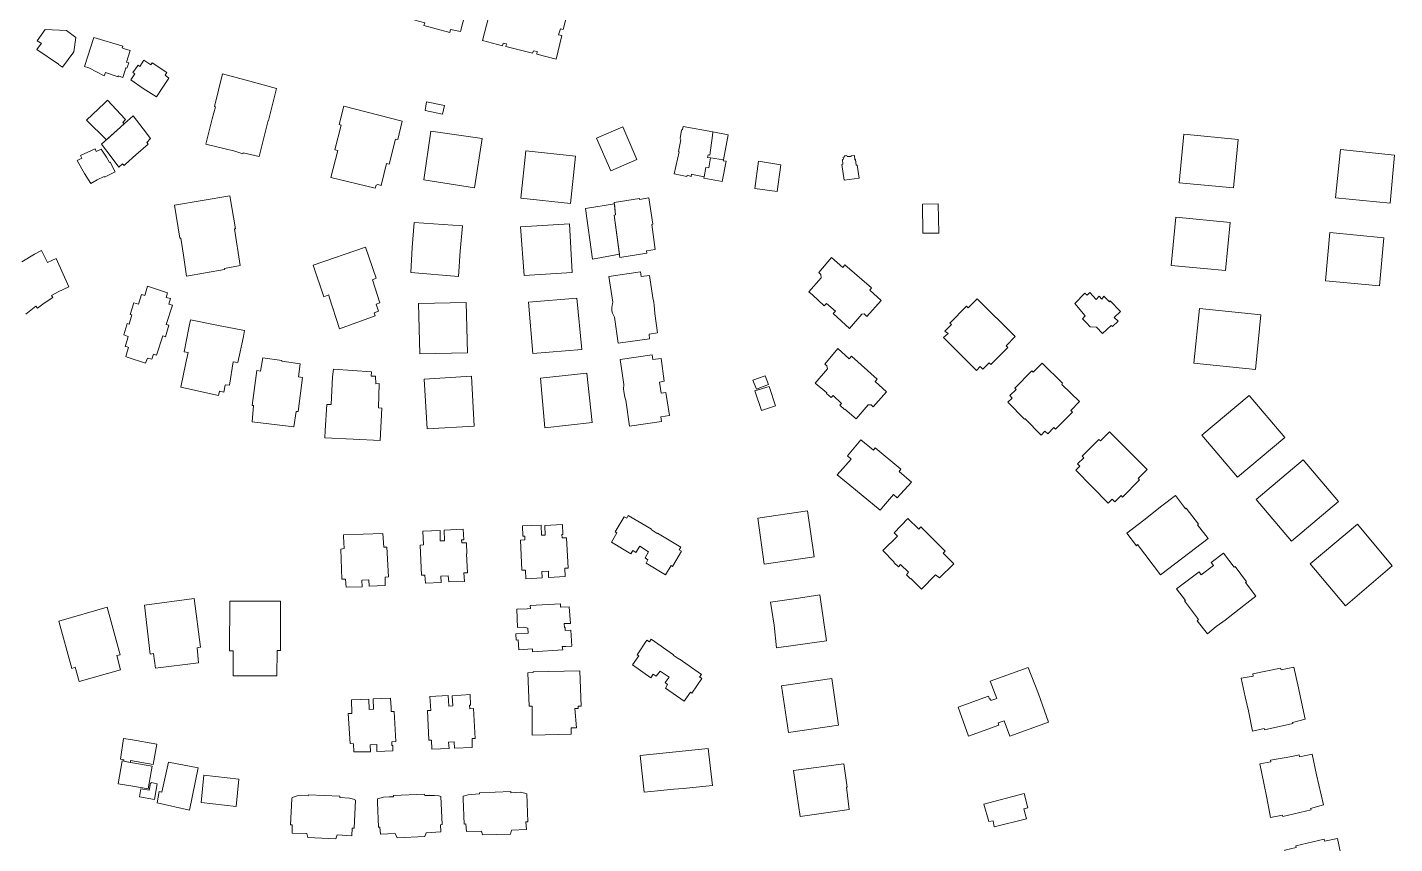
# Model space of a CAD drawing. Header units: metres. Extents: x 560562 to 562005, y 4539029 to 4540676.
# Drawn here: x 560971 to 561482, y 4539460 to 4539765 of the extents above; entities that cross this region are included whole.
import ezdxf

# ---------------------------------------------------------------- set-up
doc = ezdxf.new("R2010")
doc.units = ezdxf.units.M
doc.layers.add('B_MESKEN', color=2, linetype='Continuous', lineweight=0)

msp = doc.modelspace()

# ---------------------------------------------------------------- linework, layer by layer
at = {"layer": 'B_MESKEN', "lineweight": 13}
for points in [[(561119.4303, 4539783.106, 276.1103), (561123.2756, 4539782.2455, 276.1103), (561123.5327, 4539783.5108, 276.1103), (561133.1693, 4539780.9114, 276.1103), (561132.9095, 4539779.8169, 276.1103), (561136.5251, 4539778.7862, 276.1103), (561132.6815, 4539763.7307, 276.1103), (561128.9559, 4539764.5296, 276.1103), (561128.6888, 4539763.3833, 276.1103), (561119.0565, 4539765.9658, 276.1103), (561119.3892, 4539767.0406, 276.1103), (561115.6449, 4539768.0503, 276.1103), (561117.3062, 4539774.3125, 276.1103), (561119.8633, 4539773.6251, 276.1103), (561120.4745, 4539776.0563, 276.1103), (561117.8517, 4539776.8727, 276.1103), (561119.4303, 4539783.106, 276.1103)], [(560975.6474, 4539759.5413, 228.8875), (560974.4551, 4539760.2486, 228.8875), (560977.3806, 4539764.5293, 228.8875), (560985.3504, 4539764.1175, 228.8875), (560988.9011, 4539761.5493, 228.8875), (560988.0563, 4539756.202, 228.8875), (560983.8556, 4539750.3804, 228.8875), (560982.3635, 4539751.4145, 228.8875), (560982.433, 4539751.608, 228.8875), (560974.2798, 4539757.0186, 228.8875), (560975.9851, 4539759.3634, 228.8875), (560975.6474, 4539759.5413, 228.8875)], [(561008.6535, 4539752.114, 239.9854), (561007.9664, 4539750.1019, 239.9854), (561007.5996, 4539750.2171, 239.9854), (561007.1822, 4539748.9235, 239.9854), (561006.4294, 4539746.5898, 239.9854), (561004.7261, 4539747.2594, 239.9854), (561004.6435, 4539746.8014, 239.9854), (560999.9726, 4539748.4074, 239.9854), (560999.5149, 4539747.2508, 239.9854), (560993.715, 4539750.1805, 239.9854), (560992.1639, 4539750.7379, 239.9854), (560995.6473, 4539761.5726, 239.9854), (561006.376, 4539758.3189, 239.9854), (561006.1289, 4539757.6563, 239.9854), (561007.1123, 4539757.3524, 239.9854), (561009.2315, 4539756.6973, 239.9854), (561007.8621, 4539752.3609, 239.9854), (561008.6535, 4539752.114, 239.9854)], [(561014.1018, 4539742.4688, 229.7625), (561009.4294, 4539745.6542, 229.7625), (561010.9173, 4539747.9416, 229.7625), (561010.2279, 4539748.4064, 229.7625), (561012.1124, 4539751.1677, 229.7625), (561012.7668, 4539750.7411, 229.7625), (561014.2816, 4539753.0045, 229.7625), (561016.9046, 4539751.3347, 229.7625), (561017.4114, 4539752.0553, 229.7625), (561022.9189, 4539748.406, 229.7625), (561022.2124, 4539747.4083, 229.7625), (561023.6879, 4539746.3784, 229.7625), (561021.1308, 4539742.6362, 229.7625), (561019.0273, 4539739.4075, 229.7625), (561014.1018, 4539742.4688, 229.7625)], [(561063.9094, 4539742.405, 272.687), (561060.9232, 4539730.4853, 272.687), (561060.7294, 4539730.5021, 272.687), (561057.3654, 4539717.0818, 272.687), (561051.4703, 4539718.4689, 272.687), (561051.293, 4539718.0669, 272.687), (561048.2698, 4539719.0234, 272.687), (561044.2198, 4539720.0006, 272.687), (561037.4835, 4539721.6578, 272.687), (561039.8772, 4539731.0645, 272.687), (561041.0442, 4539735.6621, 272.687), (561040.7059, 4539735.7186, 272.687), (561043.7299, 4539747.9432, 272.687), (561053.9192, 4539745.2151, 272.687), (561063.9094, 4539742.405, 272.687)], [(561006.8845, 4539729.2173, 238.8661), (561000.3155, 4539723.2688, 238.8661), (560992.8663, 4539730.5727, 238.8661), (560999.6022, 4539736.9278, 238.8661), (561000.7384, 4539738.0671, 238.8661), (561007.3314, 4539730.9525, 238.8661), (561007.4148, 4539730.8626, 238.8661), (561007.3329, 4539730.7669, 238.8661), (561006.4239, 4539729.7051, 238.8661), (561006.8845, 4539729.2173, 238.8661)], [(561089.0589, 4539735.8946, 277.662), (561110.9296, 4539730.2855, 277.662), (561109.2256, 4539723.3716, 277.662), (561108.359, 4539723.5412, 277.662), (561106.0402, 4539714.2272, 277.662), (561104.9856, 4539714.4748, 277.662), (561103.0627, 4539706.2366, 277.662), (561101.7873, 4539706.54, 277.662), (561101.1882, 4539706.3028, 277.662), (561100.8088, 4539705.1736, 277.662), (561084.2343, 4539709.2537, 277.662), (561086.8217, 4539719.242, 277.662), (561085.7162, 4539719.548, 277.662), (561088.0882, 4539728.763, 277.662), (561087.3093, 4539728.9442, 277.662), (561089.0589, 4539735.8946, 277.662)], [(561120.0127, 4539737.4622, 242.7242), (561126.6631, 4539736.1601, 242.7242), (561125.9695, 4539732.8957, 242.7242), (561119.4773, 4539734.1922, 242.7242), (561120.0127, 4539737.4622, 242.7242)], [(561011.3299, 4539717.6768, 240.8884), (561007.4708, 4539714.1569, 240.8884), (561006.9184, 4539713.6531, 240.8884), (561006.3528, 4539714.2679, 240.8884), (561004.9636, 4539713.0352, 240.8884), (561002.1101, 4539716.9591, 240.8884), (560998.5213, 4539721.6453, 240.8884), (561005.6109, 4539728.0604, 240.8884), (561007.3423, 4539729.6332, 240.8884), (561008.0135, 4539730.2429, 240.8884), (561010.3597, 4539732.2786, 240.8884), (561013.9887, 4539727.3284, 240.8884), (561016.8226, 4539723.7596, 240.8884), (561015.3851, 4539722.2981, 240.8884), (561015.8965, 4539721.6229, 240.8884), (561011.3299, 4539717.6768, 240.8884)], [(561121.6486, 4539726.5736, 282.6488), (561140.7483, 4539723.7097, 282.6488), (561137.9253, 4539705.3599, 282.6488), (561118.9661, 4539708.374, 282.6488), (561121.6486, 4539726.5736, 282.6488)], [(561193.4475, 4539728.0782, 257.0935), (561198.6436, 4539715.9114, 257.0935), (561188.8908, 4539711.734, 257.0935), (561183.6065, 4539723.8467, 257.0935), (561193.4475, 4539728.0782, 257.0935)], [(561215.9132, 4539728.202, 259.8111), (561227.0343, 4539726.2602, 259.8111), (561226.9189, 4539724.9512, 259.8111), (561225.9068, 4539717.6021, 259.8111), (561225.2711, 4539717.7023, 259.8111), (561225.1091, 4539716.6795, 259.8111), (561226.2203, 4539716.4912, 259.8111), (561225.5461, 4539712.8061, 259.8111), (561224.5128, 4539712.971, 259.8111), (561223.8006, 4539709.4649, 259.8111), (561219.4056, 4539710.3704, 259.8111), (561219.0518, 4539710.4425, 259.8111), (561218.9506, 4539709.6245, 259.8111), (561217.4796, 4539710.0109, 259.8111), (561217.3779, 4539709.5781, 259.8111), (561212.645, 4539710.5723, 259.8111), (561214.442, 4539718.8452, 259.8111), (561214.2085, 4539718.8881, 259.8111), (561215.0625, 4539723.2567, 259.8111), (561214.8369, 4539723.7832, 259.8111), (561215.4132, 4539726.8616, 259.8111), (561215.7434, 4539727.0903, 259.8111), (561215.9132, 4539728.202, 259.8111)], [(561226.2203, 4539716.4912, 254.3861), (561225.1091, 4539716.6795, 254.3861), (561225.2711, 4539717.7023, 254.3861), (561225.9068, 4539717.6021, 254.3861), (561226.9189, 4539724.9512, 254.3861), (561227.0343, 4539726.2602, 254.3861), (561232.815, 4539725.174, 254.3861), (561230.9991, 4539715.7643, 254.3861), (561226.2203, 4539716.4912, 254.3861)], [(561423.4969, 4539723.3556, 258.6023), (561421.8226, 4539705.3213, 258.6023), (561401.4958, 4539707.2407, 258.6023), (561403.1947, 4539725.4268, 258.6023), (561423.4969, 4539723.3556, 258.6023)], [(560989.321, 4539715.5902, 235.3), (560991.1386, 4539716.4649, 235.3), (560990.6306, 4539717.4612, 235.3), (560996.0348, 4539719.9032, 235.3), (560996.4638, 4539718.8953, 235.3), (560998.3128, 4539719.765, 235.3), (561000.3117, 4539716.7372, 235.3), (561001.4592, 4539714.7458, 235.3), (561001.6571, 4539714.8904, 235.3), (561003.5413, 4539711.3434, 235.3), (560999.5546, 4539709.3677, 235.3), (560999.4444, 4539709.5696, 235.3), (560996.8532, 4539708.3153, 235.3), (560994.4171, 4539706.9093, 235.3), (560992.0801, 4539710.7382, 235.3), (560989.5156, 4539715.248, 235.3), (560989.321, 4539715.5902, 235.3)], [(561157.152, 4539719.111, 283.3863), (561175.693, 4539717.2009, 283.3863), (561173.827, 4539699.4686, 283.3863), (561155.2387, 4539701.4403, 283.3863), (561157.152, 4539719.111, 283.3863)], [(561230.9991, 4539715.7643, 252.8736), (561230.9126, 4539715.4802, 252.8736), (561232.0192, 4539715.2809, 252.8736), (561230.57, 4539707.7352, 252.8736), (561223.7444, 4539708.9027, 252.8736), (561223.8006, 4539709.4649, 252.8736), (561224.5128, 4539712.971, 252.8736), (561225.5461, 4539712.8061, 252.8736), (561226.2203, 4539716.4912, 252.8736), (561230.9991, 4539715.7643, 252.8736)], [(561244.1948, 4539715.2771, 250.6486), (561252.5115, 4539713.9322, 250.6486), (561251.1765, 4539703.9154, 250.6486), (561242.8054, 4539705.0944, 250.6486), (561244.1948, 4539715.2771, 250.6486)], [(561276.1772, 4539708.1998, 243.028), (561275.3056, 4539714.0754, 243.028), (561275.729, 4539714.1387, 243.028), (561275.5085, 4539715.8918, 243.028), (561275.9754, 4539716.0114, 243.028), (561275.8319, 4539716.7784, 243.028), (561276.4246, 4539716.8943, 243.028), (561276.3381, 4539717.2841, 243.028), (561277.2408, 4539717.3744, 243.028), (561277.3256, 4539717.0132, 243.028), (561278.7921, 4539717.0956, 243.028), (561278.751, 4539717.3158, 243.028), (561280.0547, 4539717.4215, 243.028), (561280.2146, 4539715.8515, 243.028), (561280.4649, 4539715.8656, 243.028), (561280.6937, 4539713.772, 243.028), (561281.0998, 4539713.8236, 243.028), (561281.7945, 4539708.9285, 243.028), (561276.1772, 4539708.1998, 243.028)], [(561461.8293, 4539719.6184, 243.8573), (561482.0378, 4539717.4812, 243.8573), (561480.3139, 4539699.6306, 243.8573), (561459.961, 4539701.5424, 243.8573), (561461.8293, 4539719.6184, 243.8573)], [(561046.3944, 4539702.3332, 281.012), (561048.5209, 4539689.9593, 281.012), (561048.1342, 4539689.9583, 281.012), (561050.3287, 4539676.2385, 281.012), (561044.4189, 4539675.1524, 281.012), (561044.4719, 4539674.8095, 281.012), (561030.282, 4539672.3165, 281.012), (561029.1808, 4539680.1628, 281.012), (561029.0655, 4539680.1632, 281.012), (561028.0939, 4539686.5316, 281.012), (561027.7941, 4539686.5557, 281.012), (561025.744, 4539698.9, 281.012), (561046.3944, 4539702.3332, 281.012)], [(561205.4744, 4539682.3312, 260.1473), (561202.2544, 4539681.7275, 260.1473), (561202.3671, 4539680.8595, 260.1473), (561192.2806, 4539679.2945, 260.1473), (561190.2096, 4539695.0651, 260.1473), (561190.7038, 4539695.2045, 260.1473), (561190.2235, 4539699.8927, 260.1473), (561199.6563, 4539701.3264, 260.1473), (561199.6632, 4539701.0165, 260.1473), (561203.1205, 4539701.5911, 260.1473), (561204.6582, 4539691.7133, 260.1473), (561204.2139, 4539691.6465, 260.1473), (561205.4744, 4539682.3312, 260.1473)], [(561179.4394, 4539697.574, 253.9935), (561190.2762, 4539699.3784, 253.9935), (561190.7038, 4539695.2045, 253.9935), (561190.2096, 4539695.0651, 253.9935), (561192.1201, 4539680.5169, 253.9935), (561182.0369, 4539678.6574, 253.9935), (561179.4394, 4539697.574, 253.9935)], [(561305.468, 4539699.2712, 239.1573), (561311.3214, 4539699.334, 239.1573), (561311.5795, 4539688.3859, 239.1573), (561305.6325, 4539688.3251, 239.1573), (561305.468, 4539699.2712, 239.1573)], [(561132.537, 4539681.5945, 280.9738), (561131.9497, 4539672.214, 280.9738), (561114.1064, 4539673.6348, 280.9738), (561114.6874, 4539682.9798, 280.9738), (561115.3373, 4539692.388, 280.9738), (561133.4055, 4539691.1297, 280.9738), (561132.537, 4539681.5945, 280.9738)], [(561155.1626, 4539690.7035, 283.2113), (561156.57, 4539672.5968, 283.2113), (561156.57, 4539672.5968, 283.2113), (561174.4632, 4539673.6849, 283.2113), (561174.4632, 4539673.6849, 283.2113), (561173.5271, 4539691.9124, 283.2113), (561155.1626, 4539690.7035, 283.2113)], [(561398.4681, 4539676.2954, 258.6473), (561400.1828, 4539694.3665, 258.6473), (561420.5089, 4539692.3874, 258.6473), (561418.7248, 4539674.3799, 258.6473), (561398.4681, 4539676.2954, 258.6473)], [(561457.8229, 4539688.6653, 243.9548), (561477.9977, 4539686.6401, 243.9548), (561476.3137, 4539668.6778, 243.9548), (561456.2035, 4539670.6234, 243.9548), (561457.8229, 4539688.6653, 243.9548)], [(561100.4131, 4539658.6045, 284.237), (561100.8474, 4539657.4284, 284.237), (561087.4308, 4539652.6619, 284.237), (561083.6522, 4539664.6259, 284.237), (561083.4343, 4539665.2794, 284.237), (561081.6589, 4539664.5496, 284.237), (561077.5988, 4539676.3582, 284.237), (561097.2107, 4539683.1399, 284.237), (561101.1232, 4539671.5652, 284.237), (561099.8049, 4539670.9615, 284.237), (561102.5708, 4539662.3485, 284.237), (561101.2104, 4539661.897, 284.237), (561102.0874, 4539659.1893, 284.237), (561100.4131, 4539658.6045, 284.237)], [(561271.478, 4539679.3274, 277.9353), (561275.7001, 4539675.5958, 277.9353), (561276.4745, 4539676.5493, 277.9353), (561286.434, 4539667.8999, 277.9353), (561285.7629, 4539667.0694, 277.9353), (561290.0558, 4539663.1943, 277.9353), (561284.7157, 4539657.2459, 277.9353), (561283.6767, 4539658.1809, 277.9353), (561282.8097, 4539658.1116, 277.9353), (561278.194, 4539652.7722, 277.9353), (561272.0428, 4539658.3017, 277.9353), (561272.8923, 4539659.166, 277.9353), (561269.6101, 4539662.125, 277.9353), (561268.7499, 4539661.2702, 277.9353), (561264.2866, 4539665.2718, 277.9353), (561263.0208, 4539666.4999, 277.9353), (561267.5894, 4539671.7291, 277.9353), (561267.4195, 4539672.9336, 277.9353), (561266.6533, 4539673.6441, 277.9353), (561271.478, 4539679.3274, 277.9353)], [(561188.1509, 4539672.1694, 290.8988), (561199.9781, 4539673.9024, 290.8988), (561200.2487, 4539672.1213, 290.8988), (561203.3376, 4539672.5093, 290.8988), (561204.5847, 4539664.1797, 290.8988), (561204.9736, 4539662.616, 290.8988), (561205.1759, 4539661.3963, 290.8988), (561205.2251, 4539659.9841, 290.8988), (561205.3757, 4539658.3735, 290.8988), (561206.3546, 4539651.1261, 290.8988), (561203.2302, 4539650.6558, 290.8988), (561203.4385, 4539648.9113, 290.8988), (561191.6403, 4539647.3171, 290.8988), (561190.3117, 4539656.9802, 290.8988), (561189.494, 4539658.4963, 290.8988), (561189.2919, 4539659.3547, 290.8988), (561189.3236, 4539660.6377, 290.8988), (561189.5517, 4539662.0555, 290.8988), (561189.6319, 4539662.5919, 290.8988), (561188.1509, 4539672.1694, 290.8988)], [(561023.1671, 4539666.1315, 272.8169), (561022.6444, 4539664.3553, 272.8169), (561024.2661, 4539663.9059, 272.8169), (561023.6926, 4539661.8695, 272.8169), (561025.0017, 4539661.4852, 272.8169), (561022.603, 4539654.2915, 272.8169), (561023.6321, 4539653.9366, 272.8169), (561022.4167, 4539649.6061, 272.8169), (561021.3639, 4539649.9498, 272.8169), (561019.0754, 4539642.8136, 272.8169), (561017.893, 4539643.1432, 272.8169), (561017.2578, 4539641.2334, 272.8169), (561015.6289, 4539641.6893, 272.8169), (561014.963, 4539639.8331, 272.8169), (561008.0693, 4539642.0365, 272.8169), (561007.4989, 4539642.2189, 272.8169), (561008.0528, 4539644.0174, 272.8169), (561008.5637, 4539645.6759, 272.8169), (561008.0377, 4539645.8408, 272.8169), (561007.3333, 4539646.0614, 272.8169), (561008.0165, 4539648.3947, 272.8169), (561008.4214, 4539649.7773, 272.8169), (561008.0039, 4539649.9169, 272.8169), (561006.7732, 4539650.3284, 272.8169), (561007.9687, 4539654.1519, 272.8169), (561008.1145, 4539654.6177, 272.8169), (561008.7928, 4539654.4011, 272.8169), (561009.7534, 4539657.8147, 272.8169), (561009.2014, 4539657.9834, 272.8169), (561010.4885, 4539662.3798, 272.8169), (561012.2344, 4539661.8583, 272.8169), (561013.3777, 4539665.4402, 272.8169), (561014.6216, 4539665.0557, 272.8169), (561015.6351, 4539668.5651, 272.8169), (561023.1671, 4539666.1315, 272.8169)], [(561176.2148, 4539664.1089, 283.539), (561178.0517, 4539644.9491, 283.539), (561159.7532, 4539643.4554, 283.539), (561158.1139, 4539662.5352, 283.539), (561176.2148, 4539664.1089, 283.539)], [(561362.3929, 4539662.0962, 236.8948), (561366.1949, 4539665.9123, 236.8948), (561366.9923, 4539665.1416, 236.8948), (561368.0036, 4539666.2095, 236.8948), (561370.374, 4539663.6256, 236.8948), (561371.573, 4539664.7862, 236.8948), (561372.5445, 4539663.7206, 236.8948), (561373.3125, 4539664.7769, 236.8948), (561375.3419, 4539662.7265, 236.8948), (561375.6574, 4539663.0336, 236.8948), (561379.4769, 4539659.1573, 236.8948), (561377.1986, 4539656.9145, 236.8948), (561378.5938, 4539655.4997, 236.8948), (561376.5072, 4539653.5294, 236.8948), (561376.073, 4539653.8704, 236.8948), (561372.796, 4539650.8207, 236.8948), (561370.5339, 4539653.1823, 236.8948), (561368.2277, 4539653.3339, 236.8948), (561366.8384, 4539654.8827, 236.8948), (561365.2601, 4539656.2982, 236.8948), (561366.3639, 4539657.4823, 236.8948), (561362.3929, 4539662.0962, 236.8948)], [(561134.8397, 4539662.5166, 281.9988), (561135.2817, 4539643.6035, 281.9988), (561117.4457, 4539643.3006, 281.9988), (561116.9562, 4539662.0959, 281.9988), (561134.8397, 4539662.5166, 281.9988)], [(561325.9375, 4539663.8729, 260.6323), (561340.1249, 4539649.6947, 260.6323), (561336.7517, 4539646.2115, 260.6323), (561337.3274, 4539645.6849, 260.6323), (561331.0049, 4539639.3208, 260.6323), (561330.4215, 4539639.8609, 260.6323), (561328.0824, 4539637.5522, 260.6323), (561327.1007, 4539638.4835, 260.6323), (561325.6138, 4539637.0407, 260.6323), (561313.3284, 4539649.406, 260.6323), (561315.0205, 4539650.8608, 260.6323), (561313.8558, 4539651.7252, 260.6323), (561316.3228, 4539654.2615, 260.6323), (561315.726, 4539654.7805, 260.6323), (561321.9674, 4539661.0335, 260.6323), (561322.4977, 4539660.5151, 260.6323), (561325.9375, 4539663.8729, 260.6323)], [(561409.0543, 4539660.1847, 252.712), (561431.9754, 4539657.8658, 252.712), (561429.9719, 4539637.4347, 252.712), (561406.9448, 4539639.7669, 252.712), (561409.0543, 4539660.1847, 252.712)], [(561031.681, 4539655.9641, 289.437), (561042.2085, 4539653.8945, 289.437), (561051.9738, 4539651.9848, 289.437), (561051.5518, 4539649.7806, 289.437), (561049.4273, 4539640.0157, 289.437), (561047.6886, 4539640.304, 289.437), (561046.3209, 4539631.5121, 289.437), (561044.9619, 4539631.7253, 289.437), (561044.7562, 4539631.5665, 289.437), (561044.2103, 4539628.9704, 289.437), (561042.5862, 4539629.3699, 289.437), (561042.1935, 4539627.7537, 289.437), (561028.1691, 4539630.8195, 289.437), (561030.0431, 4539639.9073, 289.437), (561030.8816, 4539643.7523, 289.437), (561029.4204, 4539643.9934, 289.437), (561031.1322, 4539652.9851, 289.437), (561031.681, 4539655.9641, 289.437)], [(561273.7568, 4539645.2237, 281.7601), (561278.0972, 4539641.4284, 281.7601), (561278.8931, 4539642.3408, 281.7601), (561288.5118, 4539633.7964, 281.7601), (561287.8309, 4539632.948, 281.7601), (561292.0108, 4539629.0522, 281.7601), (561287.0582, 4539623.4151, 281.7601), (561286.2226, 4539624.1746, 281.7601), (561285.1368, 4539624.2016, 281.7601), (561280.6386, 4539618.9798, 281.7601), (561276.449, 4539622.6452, 281.7601), (561276.2678, 4539622.4505, 281.7601), (561274.5454, 4539624.0281, 281.7601), (561275.172, 4539624.7367, 281.7601), (561272.0691, 4539627.7082, 281.7601), (561271.3769, 4539626.9046, 281.7601), (561269.5684, 4539628.4503, 281.7601), (561269.7244, 4539628.6429, 281.7601), (561265.3896, 4539632.2792, 281.7601), (561269.9621, 4539637.6848, 281.7601), (561269.7171, 4539638.7894, 281.7601), (561268.921, 4539639.4495, 281.7601), (561273.7568, 4539645.2237, 281.7601)], [(561058.7438, 4539641.7403, 291.4331), (561065.9373, 4539640.8215, 291.4331), (561065.9523, 4539640.5549, 291.4331), (561072.751, 4539639.5202, 291.4331), (561072.158, 4539634.719, 291.4331), (561073.6203, 4539634.4001, 291.4331), (561071.9554, 4539621.6546, 291.4331), (561071.2483, 4539621.7418, 291.4331), (561070.3688, 4539615.9682, 291.4331), (561054.7845, 4539617.812, 291.4331), (561055.3449, 4539623.9086, 291.4331), (561054.8142, 4539623.9523, 291.4331), (561056.5967, 4539636.9853, 291.4331), (561057.9675, 4539636.7482, 291.4331), (561058.7438, 4539641.7403, 291.4331)], [(561192.4658, 4539641.179, 290.5988), (561204.3605, 4539642.8649, 290.5988), (561204.6188, 4539641.1216, 290.5988), (561207.6996, 4539641.5391, 290.5988), (561208.8454, 4539633.0352, 290.5988), (561207.1229, 4539632.7076, 290.5988), (561207.7505, 4539628.5522, 290.5988), (561209.5218, 4539628.7857, 290.5988), (561210.8283, 4539620.1571, 290.5988), (561207.6036, 4539619.6847, 290.5988), (561207.843, 4539617.9204, 290.5988), (561195.9429, 4539616.2709, 290.5988), (561194.5534, 4539625.9608, 290.5988), (561194.1333, 4539627.1336, 290.5988), (561193.984, 4539627.71, 290.5988), (561193.7429, 4539629.2671, 290.5988), (561193.6514, 4539630.0639, 290.5988), (561193.8354, 4539631.7853, 290.5988), (561192.4658, 4539641.179, 290.5988)], [(561357.8576, 4539632.2467, 258.2323), (561357.5266, 4539631.8596, 258.2323), (561364.206, 4539625.3951, 258.2323), (561360.9352, 4539622.0437, 258.2323), (561361.5274, 4539621.4416, 258.2323), (561355.1596, 4539615.0978, 258.2323), (561354.5677, 4539615.6929, 258.2323), (561352.3209, 4539613.3469, 258.2323), (561351.2666, 4539614.3111, 258.2323), (561349.8574, 4539612.8587, 258.2323), (561343.8534, 4539619.0188, 258.2323), (561343.6219, 4539618.7943, 258.2323), (561337.3719, 4539625.1798, 258.2323), (561339.0538, 4539626.6961, 258.2323), (561338.1364, 4539627.6422, 258.2323), (561340.4642, 4539629.8939, 258.2323), (561339.9715, 4539630.4249, 258.2323), (561346.3376, 4539636.9008, 258.2323), (561346.8266, 4539636.4536, 258.2323), (561350.2756, 4539639.7698, 258.2323), (561357.8576, 4539632.2467, 258.2323)], [(561085.1701, 4539637.5682, 290.575), (561099.4026, 4539636.5105, 290.575), (561099.3099, 4539634.9127, 290.575), (561100.969, 4539634.9436, 290.575), (561101.0221, 4539632.0975, 290.575), (561102.3032, 4539632.1814, 290.575), (561102.009, 4539623.023, 290.575), (561103.2871, 4539622.9194, 290.575), (561102.6908, 4539610.8865, 290.575), (561092.5162, 4539611.3665, 290.575), (561081.9225, 4539611.914, 290.575), (561082.097, 4539614.5952, 290.575), (561082.7324, 4539624.3614, 290.575), (561084.3413, 4539624.3295, 290.575), (561084.875, 4539634.7192, 290.575), (561085.1701, 4539637.5682, 290.575)], [(561136.7925, 4539634.8821, 285.375), (561137.8426, 4539616.1815, 285.375), (561120.1836, 4539615.2069, 285.375), (561119.1205, 4539633.7787, 285.375), (561136.7925, 4539634.8821, 285.375)], [(561179.9545, 4539636.0857, 286.6488), (561181.9747, 4539617.6147, 286.6488), (561164.2908, 4539615.6288, 286.6488), (561162.5842, 4539634.2087, 286.6488), (561179.9545, 4539636.0857, 286.6488)], [(561241.9963, 4539633.436, 256.6003), (561246.6, 4539635.0408, 256.6003), (561247.8767, 4539631.754, 256.6003), (561243.3447, 4539630.062, 256.6003), (561241.9963, 4539633.436, 256.6003)], [(561248.1655, 4539631.1025, 257.1514), (561250.56, 4539623.8079, 257.1514), (561245.2631, 4539622.0368, 257.1514), (561242.7613, 4539629.4714, 257.1514), (561248.1655, 4539631.1025, 257.1514)], [(561409.955, 4539612.8109, 252.6273), (561427.6033, 4539627.756, 252.6273), (561440.9634, 4539612.016, 252.6273), (561423.2419, 4539597.1243, 252.6273), (561409.955, 4539612.8109, 252.6273)], [(561375.4544, 4539614.0935, 255.7404), (561389.4837, 4539600.0838, 255.7404), (561386.1123, 4539596.6272, 255.7404), (561386.6496, 4539596.1156, 255.7404), (561380.3022, 4539589.7376, 255.7404), (561379.7119, 4539590.3314, 255.7404), (561377.3963, 4539587.9993, 255.7404), (561376.4524, 4539588.9366, 255.7404), (561374.9116, 4539587.4736, 255.7404), (561362.8738, 4539599.8105, 255.7404), (561364.3419, 4539601.2456, 255.7404), (561363.471, 4539602.2038, 255.7404), (561365.7626, 4539604.4433, 255.7404), (561365.1408, 4539605.0321, 255.7404), (561371.4269, 4539611.2841, 255.7404), (561372.063, 4539610.7699, 255.7404), (561375.4544, 4539614.0935, 255.7404)], [(561282.3812, 4539611.0728, 291.0601), (561287.1366, 4539607.1972, 291.0601), (561287.8022, 4539608.1552, 291.0601), (561297.4115, 4539600.1384, 291.0601), (561296.7061, 4539599.2921, 291.0601), (561301.4172, 4539595.3102, 291.0601), (561295.9867, 4539589.4582, 291.0601), (561294.5947, 4539590.7085, 291.0601), (561290.9159, 4539586.3777, 291.0601), (561289.5898, 4539584.8437, 291.0601), (561278.3314, 4539594.2201, 291.0601), (561273.5487, 4539597.987, 291.0601), (561278.8022, 4539603.9529, 291.0601), (561277.3966, 4539605.1455, 291.0601), (561282.3812, 4539611.0728, 291.0601)], [(561447.8515, 4539603.5853, 252.3773), (561461.0285, 4539588.046, 252.3773), (561443.4413, 4539573.2664, 252.3773), (561430.308, 4539588.7793, 252.3773), (561447.8515, 4539603.5853, 252.3773)], [(561394.4429, 4539560.7063, 259.1198), (561385.9248, 4539571.9857, 259.1198), (561385.4464, 4539571.5509, 259.1198), (561381.8241, 4539576.2459, 259.1198), (561388.211, 4539581.1273, 259.1198), (561388.211, 4539581.1273, 259.1198), (561394.9381, 4539586.4835, 259.1198), (561394.9381, 4539586.4835, 259.1198), (561400.0262, 4539590.3051, 259.1198), (561403.8427, 4539585.3453, 259.1198), (561404.1053, 4539585.5882, 259.1198), (561408.6451, 4539579.5911, 259.1198), (561408.3359, 4539579.3707, 259.1198), (561412.247, 4539574.2572, 259.1198), (561407.5639, 4539570.6287, 259.1198), (561407.5639, 4539570.6287, 259.1198), (561400.177, 4539565.0579, 259.1198), (561400.177, 4539565.0579, 259.1198), (561394.4429, 4539560.7063, 259.1198)], [(561195.4252, 4539582.7765, 294.9101), (561204.0852, 4539577.6924, 294.9101), (561204.0434, 4539577.5469, 294.9101), (561206.255, 4539576.1569, 294.9101), (561206.3549, 4539576.2758, 294.9101), (561215.0799, 4539571.0388, 294.9101), (561214.4972, 4539569.9774, 294.9101), (561215.386, 4539569.4416, 294.9101), (561212.0339, 4539563.7567, 294.9101), (561211.4713, 4539564.1144, 294.9101), (561209.3839, 4539560.6846, 294.9101), (561202.0935, 4539565.0303, 294.9101), (561202.8068, 4539566.3156, 294.9101), (561201.7869, 4539566.9937, 294.9101), (561203.0731, 4539569.238, 294.9101), (561199.8103, 4539571.4226, 294.9101), (561198.3085, 4539569.0643, 294.9101), (561197.1211, 4539569.7597, 294.9101), (561196.3808, 4539568.4796, 294.9101), (561189.1802, 4539572.8271, 294.9101), (561191.2141, 4539576.3805, 294.9101), (561190.6045, 4539576.6857, 294.9101), (561193.8937, 4539582.3637, 294.9101), (561194.8489, 4539581.8317, 294.9101), (561195.4252, 4539582.7765, 294.9101)], [(561262.4233, 4539584.6097, 294.8998), (561264.9784, 4539567.4048, 294.8998), (561246.2436, 4539564.6662, 294.8998), (561243.8986, 4539581.8596, 294.8998), (561262.4233, 4539584.6097, 294.8998)], [(561133.1942, 4539572.5698, 291.3976), (561134.9159, 4539572.5868, 291.3976), (561135.0622, 4539568.5553, 291.3976), (561134.9145, 4539568.5102, 291.3976), (561135.3455, 4539561.4299, 291.3976), (561133.9565, 4539561.3397, 291.3976), (561134.1744, 4539558.1357, 291.3976), (561128.2954, 4539557.9877, 291.3976), (561128.0827, 4539560.2306, 291.3976), (561125.406, 4539560.0993, 291.3976), (561125.4832, 4539557.7733, 291.3976), (561119.6805, 4539557.4828, 291.3976), (561119.374, 4539560.5637, 291.3976), (561118.106, 4539560.5523, 291.3976), (561117.6378, 4539571.7437, 291.3976), (561118.8488, 4539571.8187, 291.3976), (561118.6836, 4539576.9609, 291.3976), (561125.1387, 4539577.2248, 291.3976), (561125.1559, 4539573.3518, 291.3976), (561126.687, 4539573.3848, 291.3976), (561126.5731, 4539577.3679, 291.3976), (561133.6565, 4539577.694, 291.3976), (561133.957, 4539573.7681, 291.3976), (561133.1117, 4539573.7337, 291.3976), (561133.1942, 4539572.5698, 291.3976)], [(561172.3363, 4539574.5043, 288.3726), (561172.9688, 4539563.181, 288.3726), (561171.72, 4539563.0838, 288.3726), (561171.8632, 4539559.9964, 288.3726), (561165.655, 4539559.6564, 288.3726), (561165.577, 4539562.0221, 288.3726), (561163.1068, 4539561.921, 288.3726), (561163.298, 4539559.5909, 288.3726), (561157.1656, 4539559.215, 288.3726), (561156.9956, 4539562.4216, 288.3726), (561155.6369, 4539562.3718, 288.3726), (561155.1426, 4539573.6224, 288.3726), (561156.8152, 4539573.6999, 288.3726), (561156.7585, 4539575.1098, 288.3726), (561156.0532, 4539575.0899, 288.3726), (561155.922, 4539578.9183, 288.3726), (561162.9135, 4539579.269, 288.3726), (561163.0475, 4539575.4531, 288.3726), (561164.4123, 4539575.5091, 288.3726), (561164.2982, 4539579.0341, 288.3726), (561170.8509, 4539579.5109, 288.3726), (561171.0333, 4539575.7852, 288.3726), (561170.644, 4539575.7644, 288.3726), (561170.7321, 4539574.4516, 288.3726), (561172.3363, 4539574.5043, 288.3726)], [(561300.0283, 4539581.7295, 289.2226), (561304.0701, 4539577.7551, 289.2226), (561304.8954, 4539578.6078, 289.2226), (561313.8993, 4539569.5186, 289.2226), (561313.1695, 4539568.7586, 289.2226), (561317.193, 4539564.7497, 289.2226), (561311.8304, 4539559.4725, 289.2226), (561310.3852, 4539560.7037, 289.2226), (561305.1352, 4539555.2751, 289.2226), (561301.141, 4539559.2992, 289.2226), (561301.0363, 4539559.1862, 289.2226), (561299.4586, 4539560.71, 289.2226), (561300.2188, 4539561.5894, 289.2226), (561297.2559, 4539564.5476, 289.2226), (561296.4651, 4539563.6765, 289.2226), (561294.805, 4539565.2995, 289.2226), (561294.9394, 4539565.4466, 289.2226), (561290.6609, 4539569.6897, 289.2226), (561296.1711, 4539575.0894, 289.2226), (561294.8875, 4539576.3573, 289.2226), (561300.0283, 4539581.7295, 289.2226)], [(561468.0863, 4539579.6069, 252.5323), (561481.128, 4539564.0299, 252.5323), (561463.6041, 4539549.0524, 252.5323), (561450.396, 4539564.7139, 252.5323), (561468.0863, 4539579.6069, 252.5323)], [(561088.9813, 4539575.5764, 291.3375), (561103.6635, 4539576.1133, 291.3375), (561103.982, 4539570.9775, 291.3375), (561105.2151, 4539571.0537, 291.3375), (561105.8173, 4539559.9138, 291.3375), (561104.4958, 4539559.8024, 291.3375), (561104.5473, 4539556.6214, 291.3375), (561098.5873, 4539556.3789, 291.3375), (561098.3705, 4539558.8012, 291.3375), (561095.8383, 4539558.6198, 291.3375), (561095.9095, 4539556.2199, 291.3375), (561089.946, 4539556.0206, 291.3375), (561089.6841, 4539559.0773, 291.3375), (561088.3594, 4539559.0895, 291.3375), (561087.9822, 4539570.2722, 291.3375), (561089.2599, 4539570.4412, 291.3375), (561089.0022, 4539574.9704, 291.3375), (561088.9813, 4539575.5764, 291.3375)], [(561409.6851, 4539560.6431, 257.2859), (561414.2561, 4539564.1281, 257.2859), (561413.4695, 4539565.264, 257.2859), (561417.9927, 4539568.7834, 257.2859), (561422.0456, 4539563.4798, 257.2859), (561422.3509, 4539563.7106, 257.2859), (561426.6009, 4539558.0792, 257.2859), (561426.3136, 4539557.8387, 257.2859), (561430.1713, 4539552.6667, 257.2859), (561425.6806, 4539549.2048, 257.2859), (561418.6318, 4539543.6738, 257.2859), (561417.8024, 4539543.0904, 257.2859), (561415.2877, 4539541.2889, 257.2859), (561412.0547, 4539538.6075, 257.2859), (561408.1434, 4539543.4601, 257.2859), (561408.6693, 4539544.0128, 257.2859), (561403.5102, 4539550.8794, 257.2859), (561403.8177, 4539551.0858, 257.2859), (561400.4595, 4539555.4145, 257.2859), (561408.896, 4539561.7339, 257.2859), (561409.6851, 4539560.6431, 257.2859)], [(561014.5182, 4539549.316, 297.4767), (561033.0968, 4539551.7502, 297.4767), (561035.4655, 4539533.5619, 297.4767), (561034.1963, 4539533.35, 297.4767), (561034.7388, 4539527.7613, 297.4767), (561018.6127, 4539525.7598, 297.4767), (561017.9053, 4539531.2201, 297.4767), (561016.6945, 4539531.0313, 297.4767), (561014.5182, 4539549.316, 297.4767)], [(561267.0291, 4539553.1491, 296.6601), (561269.5214, 4539535.9552, 296.6601), (561250.8661, 4539533.3426, 296.6601), (561249.9594, 4539541.8579, 296.6601), (561248.5835, 4539550.4551, 296.6601), (561259.0784, 4539551.947, 296.6601), (561267.0291, 4539553.1491, 296.6601)], [(560990.0513, 4539520.7367, 297.6882), (560988.595, 4539526.1834, 297.6882), (560987.3354, 4539525.6944, 297.6882), (560982.4933, 4539543.3413, 297.6882), (561000.6071, 4539548.5466, 297.6882), (561005.4157, 4539530.7778, 297.6882), (561004.152, 4539530.4819, 297.6882), (561005.6228, 4539525.1361, 297.6882), (560990.0513, 4539520.7367, 297.6882)], [(561046.4275, 4539550.7815, 294.7397), (561065.3868, 4539550.7883, 294.7397), (561065.4074, 4539532.3785, 294.7397), (561064.1183, 4539532.3808, 294.7397), (561064.0741, 4539522.9006, 294.7397), (561047.6854, 4539522.9085, 294.7397), (561047.6952, 4539532.2308, 294.7397), (561046.3562, 4539532.2337, 294.7397), (561046.4275, 4539550.7815, 294.7397)], [(561173.4005, 4539548.7397, 290.5101), (561173.8035, 4539542.5166, 290.5101), (561171.5046, 4539542.4261, 290.5101), (561171.5405, 4539540.9684, 290.5101), (561171.8053, 4539540.9754, 290.5101), (561171.8427, 4539539.8931, 290.5101), (561174.0123, 4539539.9955, 290.5101), (561174.3045, 4539533.9594, 290.5101), (561172.105, 4539533.9154, 290.5101), (561170.7842, 4539533.8342, 290.5101), (561170.9162, 4539532.5563, 290.5101), (561159.6874, 4539531.8391, 290.5101), (561159.5984, 4539533.0483, 290.5101), (561154.4719, 4539532.6721, 290.5101), (561154.2612, 4539536.3018, 290.5101), (561153.5376, 4539536.2509, 290.5101), (561153.4055, 4539538.5435, 290.5101), (561157.9604, 4539538.8904, 290.5101), (561157.885, 4539540.7607, 290.5101), (561156.3495, 4539541.0992, 290.5101), (561154.0776, 4539541.0179, 290.5101), (561153.7423, 4539547.7652, 290.5101), (561157.6358, 4539548.0016, 290.5101), (561158.9224, 4539548.1011, 290.5101), (561158.7911, 4539549.1883, 290.5101), (561170.0817, 4539549.8252, 290.5101), (561170.1018, 4539548.5142, 290.5101), (561173.4005, 4539548.7397, 290.5101)], [(561204.0505, 4539536.5827, 297.6101), (561212.3428, 4539530.7401, 297.6101), (561212.2848, 4539530.6541, 297.6101), (561214.4359, 4539529.1143, 297.6101), (561214.5251, 4539529.2351, 297.6101), (561222.8082, 4539523.4383, 297.6101), (561222.1449, 4539522.4643, 297.6101), (561223.0166, 4539521.8484, 297.6101), (561219.2667, 4539516.3885, 297.6101), (561218.6932, 4539516.8194, 297.6101), (561216.3409, 4539513.4569, 297.6101), (561209.4247, 4539518.2455, 297.6101), (561210.1643, 4539519.6274, 297.6101), (561209.2585, 4539520.3804, 297.6101), (561210.6846, 4539522.3492, 297.6101), (561207.3489, 4539524.6355, 297.6101), (561205.8708, 4539522.7916, 297.6101), (561204.7911, 4539523.5183, 297.6101), (561203.9193, 4539522.1917, 297.6101), (561197.0875, 4539526.9487, 297.6101), (561199.3931, 4539530.378, 297.6101), (561198.7656, 4539530.7695, 297.6101), (561202.4468, 4539536.2156, 297.6101), (561203.3647, 4539535.6022, 297.6101), (561204.0505, 4539536.5827, 297.6101)], [(561444.3336, 4539526.0795, 260.139), (561446.0909, 4539518.4391, 260.139), (561446.851, 4539514.7358, 260.139), (561448.5508, 4539506.7473, 260.139), (561443.84, 4539505.4999, 260.139), (561443.9242, 4539505.0275, 260.139), (561433.3377, 4539502.7335, 260.139), (561433.2334, 4539503.184, 260.139), (561428.8404, 4539502.2693, 260.139), (561427.3673, 4539509.8548, 260.139), (561426.1479, 4539515.0746, 260.139), (561424.6043, 4539522.002, 260.139), (561429.068, 4539522.8254, 260.139), (561428.9423, 4539523.5971, 260.139), (561439.3886, 4539525.7379, 260.139), (561439.5828, 4539525.0777, 260.139), (561444.3336, 4539526.0795, 260.139)], [(561175.4193, 4539510.7238, 290.5976), (561176.0591, 4539503.5056, 290.5976), (561174.1491, 4539503.4815, 290.5976), (561174.1423, 4539501.098, 290.5976), (561159.5613, 4539500.6698, 290.5976), (561159.5391, 4539511.5531, 290.5976), (561158.3579, 4539511.55, 290.5976), (561157.8659, 4539524.0067, 290.5976), (561159.8861, 4539524.1534, 290.5976), (561159.8795, 4539524.3941, 290.5976), (561177.3945, 4539524.7342, 290.5976), (561177.8541, 4539511.55, 290.5976), (561176.7253, 4539511.5331, 290.5976), (561176.6588, 4539510.6868, 290.5976), (561175.4193, 4539510.7238, 290.5976)], [(561271.6135, 4539521.9542, 297.8101), (561274.0062, 4539504.5147, 297.8101), (561255.3143, 4539501.7565, 297.8101), (561252.7727, 4539519.1547, 297.8101), (561271.6135, 4539521.9542, 297.8101)], [(561345.0248, 4539525.9757, 290.5375), (561348.8298, 4539516.1672, 290.5375), (561352.5489, 4539505.5774, 290.5375), (561338.1324, 4539500.2925, 290.5375), (561335.9712, 4539506.0865, 290.5375), (561333.8121, 4539505.3341, 290.5375), (561334.0802, 4539504.4181, 290.5375), (561322.7287, 4539500.3345, 290.5375), (561318.768, 4539511.1769, 290.5375), (561330.1583, 4539515.2889, 290.5375), (561330.5914, 4539514.1899, 290.5375), (561330.8473, 4539514.2879, 290.5375), (561331.0251, 4539513.6717, 290.5375), (561333.3173, 4539514.4574, 290.5375), (561330.819, 4539520.895, 290.5375), (561345.0248, 4539525.9757, 290.5375)], [(561136.2187, 4539510.609, 295.075), (561137.6201, 4539510.7255, 295.075), (561138.1894, 4539499.4205, 295.075), (561137.0888, 4539499.4234, 295.075), (561137.0419, 4539496.0852, 295.075), (561130.4867, 4539495.8332, 295.075), (561130.3739, 4539498.2547, 295.075), (561128.2603, 4539498.1591, 295.075), (561128.4163, 4539495.7155, 295.075), (561122.0156, 4539495.4254, 295.075), (561121.8239, 4539498.8706, 295.075), (561120.8638, 4539498.7981, 295.075), (561120.3108, 4539509.9323, 295.075), (561121.5811, 4539509.9286, 295.075), (561121.2689, 4539515.1814, 295.075), (561128.0533, 4539515.5057, 295.075), (561128.3255, 4539511.5924, 295.075), (561129.8776, 4539511.6579, 295.075), (561129.5787, 4539515.476, 295.075), (561136.2722, 4539515.8817, 295.075), (561136.4757, 4539511.9853, 295.075), (561136.1109, 4539511.9211, 295.075), (561136.2187, 4539510.609, 295.075)], [(561106.7314, 4539510.9013, 295.25), (561106.8132, 4539509.5517, 295.25), (561107.9563, 4539509.5976, 295.25), (561108.5325, 4539498.4043, 295.25), (561106.9731, 4539498.2628, 295.25), (561107.047, 4539496.8874, 295.25), (561107.4051, 4539496.8871, 295.25), (561107.4587, 4539494.9114, 295.25), (561101.4246, 4539494.5913, 295.25), (561101.3659, 4539497.2561, 295.25), (561098.9442, 4539497.1614, 295.25), (561099.0176, 4539494.528, 295.25), (561092.8267, 4539494.4552, 295.25), (561092.6929, 4539497.4574, 295.25), (561091.4305, 4539497.5678, 295.25), (561090.7495, 4539508.7943, 295.25), (561092.095, 4539508.8612, 295.25), (561091.9168, 4539513.917, 295.25), (561098.48, 4539514.2227, 295.25), (561098.5582, 4539510.3356, 295.25), (561100.1831, 4539510.4005, 295.25), (561100.0489, 4539514.2447, 295.25), (561106.5586, 4539514.6042, 295.25), (561106.7314, 4539510.9013, 295.25)], [(561019.1728, 4539497.4029, 269.0753), (561017.7851, 4539489.7164, 269.0753), (561009.3204, 4539491.2782, 269.0753), (561009.3266, 4539490.5273, 269.0753), (561008.6025, 4539490.6503, 269.0753), (561006.77, 4539490.9585, 269.0753), (561006.8416, 4539491.4675, 269.0753), (561005.594, 4539491.6815, 269.0753), (561006.7042, 4539499.5187, 269.0753), (561009.2556, 4539499.0858, 269.0753), (561019.1728, 4539497.4029, 269.0753)], [(561199.9401, 4539493.0738, 299.4981), (561225.3802, 4539495.6976, 299.4981), (561226.9072, 4539481.8938, 299.4981), (561215.925, 4539480.8246, 299.4981), (561212.509, 4539480.5328, 299.4981), (561201.3421, 4539479.3944, 299.4981), (561199.9401, 4539493.0738, 299.4981)], [(561017.3699, 4539489.1632, 271.7866), (561015.8915, 4539480.6227, 271.7866), (561009.3997, 4539481.7217, 271.7866), (561004.7497, 4539482.5089, 271.7866), (561006.1661, 4539491.061, 271.7866), (561009.3266, 4539490.5257, 271.7866), (561017.3699, 4539489.1632, 271.7866)], [(561023.503, 4539490.6495, 280.9983), (561034.5647, 4539488.4768, 280.9983), (561031.3773, 4539472.6506, 280.9983), (561019.2839, 4539475.4384, 280.9983), (561019.9785, 4539479.6682, 280.9983), (561021.0539, 4539479.4185, 280.9983), (561023.503, 4539490.6495, 280.9983)], [(561452.7879, 4539485.8851, 260.725), (561455.4324, 4539474.6918, 260.725), (561450.6226, 4539473.2907, 260.725), (561450.7697, 4539472.8213, 260.725), (561440.1939, 4539470.2641, 260.725), (561440.0558, 4539470.8459, 260.725), (561435.664, 4539469.9601, 260.725), (561434.1964, 4539477.3398, 260.725), (561433.0714, 4539482.7939, 260.725), (561431.5928, 4539490.0003, 260.725), (561435.7309, 4539490.77, 260.725), (561435.5848, 4539491.3724, 260.725), (561443.6388, 4539492.7043, 260.725), (561446.2806, 4539493.3262, 260.725), (561446.419, 4539492.6521, 260.725), (561451.2129, 4539493.6094, 260.725), (561452.7879, 4539485.8851, 260.725)], [(561036.7876, 4539485.7308, 266.835), (561049.7832, 4539484.2664, 266.835), (561048.8012, 4539474.0178, 266.835), (561035.775, 4539475.5358, 266.835), (561036.7876, 4539485.7308, 266.835)], [(561277.0748, 4539481.2845, 299.4069), (561278.0697, 4539472.9706, 299.4069), (561259.6777, 4539470.3542, 299.4069), (561258.4345, 4539478.7447, 299.4069), (561257.2263, 4539487.4645, 299.4069), (561276.1074, 4539489.9945, 299.4069), (561277.3396, 4539481.3156, 299.4069), (561277.0748, 4539481.2845, 299.4069)], [(561016.2584, 4539480.1041, 265.7725), (561016.7252, 4539482.8005, 265.7725), (561016.9869, 4539482.7373, 265.7725), (561017.0257, 4539482.9912, 265.7725), (561019.2988, 4539482.4783, 265.7725), (561018.3281, 4539476.701, 265.7725), (561012.6902, 4539477.674, 265.7725), (561013.1338, 4539480.6331, 265.7725), (561016.2584, 4539480.1041, 265.7725)], [(561069.731, 4539477.4439, 295.0875), (561071.9483, 4539478.1218, 295.0875), (561075.7999, 4539478.0337, 295.0875), (561075.8304, 4539478.4404, 295.0875), (561087.5389, 4539477.8614, 295.0875), (561087.5505, 4539477.4736, 295.0875), (561091.1845, 4539477.1774, 295.0875), (561092.7366, 4539476.7442, 295.0875), (561093.4016, 4539476.3754, 295.0875), (561092.9783, 4539465.8899, 295.0875), (561092.2569, 4539465.9003, 295.0875), (561092.0524, 4539463.1266, 295.0875), (561086.5559, 4539463.4041, 295.0875), (561086.0585, 4539461.9558, 295.0875), (561075.596, 4539462.47, 295.0875), (561075.2197, 4539463.9204, 295.0875), (561069.7166, 4539464.078, 295.0875), (561069.7819, 4539467.2027, 295.0875), (561069.1124, 4539467.2358, 295.0875), (561069.6868, 4539476.9759, 295.0875), (561069.731, 4539477.4439, 295.0875)], [(561101.7097, 4539476.9385, 294.8625), (561103.9582, 4539477.4928, 294.8625), (561106.0126, 4539477.6183, 294.8625), (561107.6935, 4539477.6436, 294.8625), (561107.6631, 4539478.1304, 294.8625), (561119.2582, 4539478.6375, 294.8625), (561119.3422, 4539478.2034, 294.8625), (561123.045, 4539478.2196, 294.8625), (561124.6631, 4539477.999, 294.8625), (561125.413, 4539477.7874, 294.8625), (561125.8378, 4539467.2833, 294.8625), (561125.2875, 4539467.2533, 294.8625), (561125.342, 4539464.5414, 294.8625), (561119.8722, 4539464.1928, 294.8625), (561119.4092, 4539462.7752, 294.8625), (561108.9755, 4539462.3681, 294.8625), (561108.2615, 4539463.9075, 294.8625), (561102.8175, 4539463.6932, 294.8625), (561102.5636, 4539466.3444, 294.8625), (561102.025, 4539466.2851, 294.8625), (561101.6415, 4539475.5685, 294.8625), (561101.7097, 4539476.9385, 294.8625)], [(561133.6435, 4539477.8862, 295.0875), (561135.5401, 4539478.4708, 295.0875), (561138.3025, 4539478.7047, 295.0875), (561139.8344, 4539478.8315, 295.0875), (561139.7852, 4539479.1776, 295.0875), (561151.4801, 4539479.6868, 295.0875), (561151.5098, 4539479.2134, 295.0875), (561155.0546, 4539479.3638, 295.0875), (561156.7036, 4539479.0586, 295.0875), (561157.4783, 4539478.7554, 295.0875), (561157.831, 4539468.2945, 295.0875), (561157.1738, 4539468.2785, 295.0875), (561157.33, 4539465.4702, 295.0875), (561151.7225, 4539465.2337, 295.0875), (561151.4001, 4539463.7412, 295.0875), (561140.9889, 4539463.3985, 295.0875), (561140.5492, 4539464.8493, 295.0875), (561134.9178, 4539464.6846, 295.0875), (561134.6506, 4539467.5168, 295.0875), (561134.0276, 4539467.4828, 295.0875), (561133.6889, 4539476.855, 295.0875), (561133.6435, 4539477.8862, 295.0875)], [(561330.2877, 4539468.3781, 275.1625), (561328.4416, 4539474.8956, 275.1625), (561343.5148, 4539478.9424, 275.1625), (561344.8734, 4539473.6047, 275.1625), (561343.4018, 4539473.1431, 275.1625), (561344.3878, 4539469.3977, 275.1625), (561332.3137, 4539466.3999, 275.1625), (561331.8397, 4539468.7269, 275.1625), (561330.2877, 4539468.3781, 275.1625)], [(561460.6243, 4539462.0451, 259.996), (561464.779, 4539442.3683, 259.996), (561463.557, 4539442.1395, 259.996), (561460.0974, 4539441.4919, 259.996), (561460.1981, 4539441.0138, 259.996), (561449.6489, 4539438.6479, 259.996), (561449.4688, 4539439.3468, 259.996), (561445.0133, 4539438.3975, 259.996), (561444.2633, 4539441.9763, 259.996), (561440.9541, 4539457.7673, 259.996), (561445.2576, 4539458.702, 259.996), (561445.1036, 4539459.3146, 259.996), (561455.6369, 4539461.7855, 259.996), (561455.8628, 4539461.0283, 259.996), (561460.6243, 4539462.0451, 259.996)]]:
    msp.add_polyline3d(points, close=True, dxfattribs=at)
for points in [[(561173.3523, 4539773.1916, 267.2978), (561171.1582, 4539764.5357, 267.2978), (561170.0845, 4539764.7871, 267.2978), (561169.4154, 4539762.5194, 267.2978), (561170.5844, 4539762.2353, 267.2978), (561168.4684, 4539753.4834, 267.2978), (561161.2246, 4539755.2684, 267.2978), (561161.4035, 4539756.2757, 267.2978), (561159.9447, 4539756.6024, 267.2978), (561159.6729, 4539755.6452, 267.2978), (561149.7098, 4539758.1881, 267.2978), (561149.9475, 4539759.1364, 267.2978), (561148.6424, 4539759.4371, 267.2978), (561148.3678, 4539758.4693, 267.2978), (561140.9659, 4539760.3562, 267.2978), (561143.2227, 4539769.0675, 267.2978)], [(560968.6764, 4539677.6989, 284.2985), (560973.3561, 4539680.5408, 284.2985), (560976.04, 4539681.9605, 284.2985), (560978.3109, 4539677.4619, 284.2985), (560981.4866, 4539678.8953, 284.2985), (560981.4866, 4539678.8953, 284.2985), (560986.2422, 4539668.3583, 284.2985), (560982.2467, 4539666.4379, 284.2985), (560979.766, 4539665.1239, 284.2985), (560980.2705, 4539664.3018, 284.2985), (560977.0434, 4539662.154, 284.2985), (560974.471, 4539660.366, 284.2985), (560973.8453, 4539661.1241, 284.2985), (560970.1619, 4539658.0809, 284.2985)]]:
    msp.add_polyline3d(points, dxfattribs=at)

doc.saveas('drawing.dxf')
